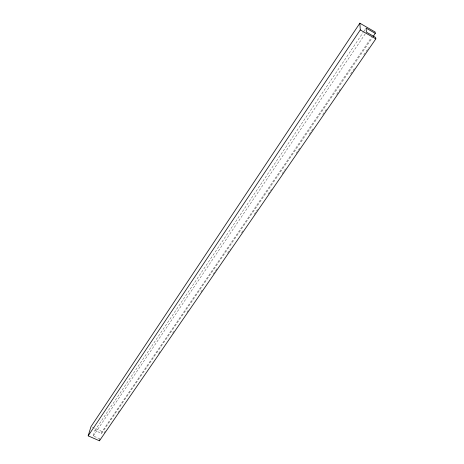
<?xml version="1.0" encoding="UTF-8"?>
<svg xmlns="http://www.w3.org/2000/svg" width="464" height="464" viewBox="0 0 464 464"><rect width="100%" height="100%" fill="white"/><g stroke="black" fill="none" stroke-linecap="round" stroke-linejoin="round"><path stroke-width="0.35" stroke-dasharray="2.32 1.74" d="M99.992 438.932L93.247 435.98L94.905 430.447L101.599 433.393L102.126 431.561L371.461 37.416M94.905 430.447L363.26 32.283M363.66 31.68L365.278 29.278M93.247 435.98L365.597 33.344M101.599 433.393L372.412 37.567M104.093 432.964L105.734 430.575M118.042 412.653L119.683 410.263M158.659 353.51L159.889 351.718M172.608 333.198L173.838 331.406M186.969 312.289L188.61 309.9M200.918 291.978L202.559 289.588M213.225 274.056L216.914 268.679M227.58 253.147L230.457 248.965M241.529 232.835L243.583 229.848M254.249 214.316L257.532 209.537M268.198 194.01L271.481 189.231M282.147 173.698L285.43 168.919M296.096 153.387L299.79 148.01M309.227 134.27L313.739 127.699M322.764 114.556L327.277 107.984M336.713 94.244L341.226 87.673M350.662 73.933L354.357 68.556M363.793 54.816L368.712 47.647M92.295 427.234L102.126 431.561"/><path stroke-width="0.7" d="M373.23 36.372L375.277 33.385L375.144 32.028L359.855 23.2L90.985 426.654L88.172 435.864L99.453 440.8L99.812 439.559M88.172 435.864L360.284 29.928L359.855 23.2M99.453 440.8L375.828 38.883L375.689 37.491L366.409 32.144L366.09 28.078L375.277 33.385M360.284 29.928L375.828 38.883"/></g></svg>
